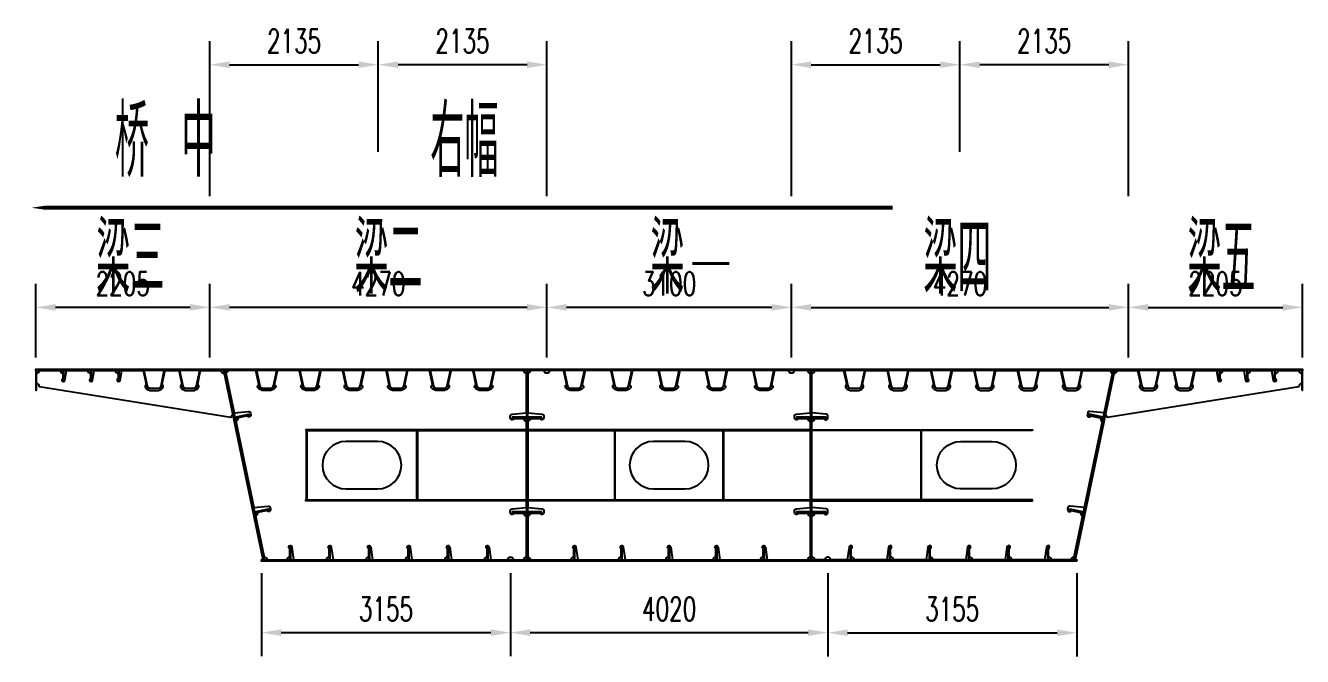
# Model space of a CAD drawing. Extents: x -158665 to 747974, y -1078007 to -307893.
# Drawn here: x 226083 to 242263, y -324575 to -316577 of the extents above; entities that cross this region are included whole.
import ezdxf

# ---------------------------------------------------------------- set-up
doc = ezdxf.new("R2010")
doc.units = 0
doc.header["$LTSCALE"] = 0.02
doc.header["$MEASUREMENT"] = 0
doc.header["$PDMODE"] = 35
doc.header["$PDSIZE"] = 150
doc.layers.get('0').update_dxf_attribs({"linetype": 'CONTINUOUS'})
doc.layers.get('Defpoints').update_dxf_attribs({"linetype": 'CONTINUOUS'})
doc.layers.add('1', color=1, linetype='CONTINUOUS')
doc.styles.add('HC_GBDIM', font='romans', dxfattribs={"width": 0.667, "bigfont": 'gbcbig'})
doc.dimstyles.new('HC_GBDIM-100', dxfattribs={"dimscale": 100, "dimtxt": 3, "dimasz": 2.5, "dimexe": 3, "dimexo": 1.5, "dimgap": 1.5, "dimtad": 1, "dimdec": 0, "dimzin": 0, "dimdsep": 46, "dimtxsty": 'HC_GBDIM', "dimcen": 2.5, "dimclrd": 130, "dimclre": 130, "dimclrt": 3, "dimadec": 0, "dimazin": 0, "dimtfac": 0.714286, "dimtdec": 0, "dimtmove": 0, "dimatfit": 3, "dimfxl": 1, "dimtzin": 0, "dimlwd": -1, "dimlwe": -1, "dimarcsym": 0})

# ---------------------------------------------------------------- blocks, each defined once
blk = doc.blocks.new('*D47')
at = {"color": 130}
for p, q in [((229073, -323518), (229073, -324573)), ((232228, -323518), (232228, -324573)), ((229323, -324273), (231978, -324273))]:
    blk.add_line(p, q, dxfattribs=at)
for points in [[(229323, -324231), (229323, -324315), (229073, -324273)], [(231978, -324231), (231978, -324315), (232228, -324273)]]:
    blk.add_solid(points, dxfattribs=at)
at = {"layer": 'Defpoints', "color": 0}
for p in [(229073, -323368), (232228, -323368), (232228, -324273)]:
    blk.add_point(p, dxfattribs=at)
at = {"color": 3, "insert": (230650, -323973), "char_height": 300, "attachment_point": 5, "style": 'HC_GBDIM'}
blk.add_mtext('3155', dxfattribs=at)
blk = doc.blocks.new('*D48')
at = {"color": 130}
for p, q in [((232228, -323518), (232228, -324573)), ((236248, -323518), (236248, -324573)), ((232478, -324273), (235998, -324273))]:
    blk.add_line(p, q, dxfattribs=at)
for points in [[(232478, -324231), (232478, -324315), (232228, -324273)], [(235998, -324231), (235998, -324315), (236248, -324273)]]:
    blk.add_solid(points, dxfattribs=at)
at = {"layer": 'Defpoints', "color": 0}
for p in [(232228, -323368), (236248, -323368), (236248, -324273)]:
    blk.add_point(p, dxfattribs=at)
at = {"color": 3, "insert": (234238, -323973), "char_height": 300, "attachment_point": 5, "style": 'HC_GBDIM'}
blk.add_mtext('4020', dxfattribs=at)
blk = doc.blocks.new('*D49')
at = {"color": 130}
for p, q in [((236248, -323518), (236248, -324575)), ((239403, -323518), (239403, -324575)), ((236498, -324275), (239153, -324275))]:
    blk.add_line(p, q, dxfattribs=at)
for points in [[(236498, -324234), (236498, -324317), (236248, -324275)], [(239153, -324234), (239153, -324317), (239403, -324275)]]:
    blk.add_solid(points, dxfattribs=at)
at = {"layer": 'Defpoints', "color": 0}
for p in [(236248, -323368), (239403, -323368), (239403, -324275)]:
    blk.add_point(p, dxfattribs=at)
at = {"color": 3, "insert": (237825, -323975), "char_height": 300, "attachment_point": 5, "style": 'HC_GBDIM'}
blk.add_mtext('3155', dxfattribs=at)
blk = doc.blocks.new('*D50')
at = {"color": 130}
for p, q in [((235788, -320784), (235788, -319850)), ((240058, -320784), (240058, -319850)), ((236038, -320150), (239808, -320150))]:
    blk.add_line(p, q, dxfattribs=at)
for points in [[(236038, -320108), (236038, -320191), (235788, -320150)], [(239808, -320108), (239808, -320191), (240058, -320150)]]:
    blk.add_solid(points, dxfattribs=at)
at = {"layer": 'Defpoints', "color": 0}
for p in [(240058, -320150), (235788, -320934), (240058, -320934)]:
    blk.add_point(p, dxfattribs=at)
at = {"color": 3, "insert": (237923, -319850), "char_height": 300, "attachment_point": 5, "style": 'HC_GBDIM'}
blk.add_mtext('4270', dxfattribs=at)
blk = doc.blocks.new('*D51')
at = {"color": 130}
for p, q in [((232688, -320784), (232688, -319850)), ((235788, -320784), (235788, -319850)), ((235538, -320150), (232938, -320150))]:
    blk.add_line(p, q, dxfattribs=at)
for points in [[(232938, -320108), (232938, -320191), (232688, -320150)], [(235538, -320108), (235538, -320191), (235788, -320150)]]:
    blk.add_solid(points, dxfattribs=at)
at = {"layer": 'Defpoints', "color": 0}
for p in [(232688, -320150), (232688, -320934), (235788, -320934)]:
    blk.add_point(p, dxfattribs=at)
at = {"color": 3, "insert": (234238, -319850), "char_height": 300, "attachment_point": 5, "style": 'HC_GBDIM'}
blk.add_mtext('3100', dxfattribs=at)
blk = doc.blocks.new('*D52')
at = {"color": 130}
for p, q in [((228418, -320784), (228418, -319850)), ((232688, -320784), (232688, -319850)), ((232438, -320150), (228668, -320150))]:
    blk.add_line(p, q, dxfattribs=at)
for points in [[(228668, -320108), (228668, -320191), (228418, -320150)], [(232438, -320108), (232438, -320191), (232688, -320150)]]:
    blk.add_solid(points, dxfattribs=at)
at = {"layer": 'Defpoints', "color": 0}
for p in [(228418, -320150), (228418, -320934), (232688, -320934)]:
    blk.add_point(p, dxfattribs=at)
at = {"color": 3, "insert": (230553, -319850), "char_height": 300, "attachment_point": 5, "style": 'HC_GBDIM'}
blk.add_mtext('4270', dxfattribs=at)
blk = doc.blocks.new('*D53')
at = {"color": 130}
for p, q in [((226213, -320784), (226213, -319850)), ((228418, -320784), (228418, -319850)), ((228168, -320150), (226463, -320150))]:
    blk.add_line(p, q, dxfattribs=at)
for points in [[(226463, -320108), (226463, -320191), (226213, -320150)], [(228168, -320108), (228168, -320191), (228418, -320150)]]:
    blk.add_solid(points, dxfattribs=at)
at = {"layer": 'Defpoints', "color": 0}
for p in [(226213, -320150), (226213, -320934), (228418, -320934)]:
    blk.add_point(p, dxfattribs=at)
at = {"color": 3, "insert": (227315, -319850), "char_height": 300, "attachment_point": 5, "style": 'HC_GBDIM'}
blk.add_mtext('2205', dxfattribs=at)
blk = doc.blocks.new('*D54')
at = {"color": 130}
for p, q in [((240058, -320784), (240058, -319850)), ((242263, -320784), (242263, -319850)), ((240308, -320150), (242013, -320150))]:
    blk.add_line(p, q, dxfattribs=at)
for points in [[(240308, -320108), (240308, -320191), (240058, -320150)], [(242013, -320108), (242013, -320191), (242263, -320150)]]:
    blk.add_solid(points, dxfattribs=at)
at = {"layer": 'Defpoints', "color": 0}
for p in [(242263, -320150), (240058, -320934), (242263, -320934)]:
    blk.add_point(p, dxfattribs=at)
at = {"color": 3, "insert": (241160, -319850), "char_height": 300, "attachment_point": 5, "style": 'HC_GBDIM'}
blk.add_mtext('2205', dxfattribs=at)
blk = doc.blocks.new('*D43')
at = {"color": 130}
for p, q in [((237923, -318179), (237923, -316774)), ((240058, -318740), (240058, -316774)), ((239808, -317074), (238173, -317074))]:
    blk.add_line(p, q, dxfattribs=at)
for points in [[(238173, -317032), (238173, -317116), (237923, -317074)], [(239808, -317032), (239808, -317116), (240058, -317074)]]:
    blk.add_solid(points, dxfattribs=at)
at = {"layer": 'Defpoints', "color": 0}
for p in [(237923, -317074), (237923, -318329), (240058, -318890)]:
    blk.add_point(p, dxfattribs=at)
at = {"color": 3, "insert": (238990, -316774), "char_height": 300, "attachment_point": 5, "style": 'HC_GBDIM'}
blk.add_mtext('2135', dxfattribs=at)
blk = doc.blocks.new('*D44')
at = {"color": 130}
for p, q in [((235788, -318740), (235788, -316774)), ((237923, -318179), (237923, -316774)), ((236038, -317074), (237673, -317074))]:
    blk.add_line(p, q, dxfattribs=at)
for points in [[(236038, -317032), (236038, -317116), (235788, -317074)], [(237673, -317032), (237673, -317116), (237923, -317074)]]:
    blk.add_solid(points, dxfattribs=at)
at = {"layer": 'Defpoints', "color": 0}
for p in [(237923, -317074), (237923, -318329), (235788, -318890)]:
    blk.add_point(p, dxfattribs=at)
at = {"color": 3, "insert": (236855, -316774), "char_height": 300, "attachment_point": 5, "style": 'HC_GBDIM'}
blk.add_mtext('2135', dxfattribs=at)
blk = doc.blocks.new('*D45')
at = {"color": 130}
for p, q in [((230553, -318179), (230553, -316774)), ((232688, -318740), (232688, -316774)), ((232438, -317074), (230803, -317074))]:
    blk.add_line(p, q, dxfattribs=at)
for points in [[(230803, -317032), (230803, -317116), (230553, -317074)], [(232438, -317032), (232438, -317116), (232688, -317074)]]:
    blk.add_solid(points, dxfattribs=at)
at = {"layer": 'Defpoints', "color": 0}
for p in [(230553, -317074), (230553, -318329), (232688, -318890)]:
    blk.add_point(p, dxfattribs=at)
at = {"color": 3, "insert": (231620, -316774), "char_height": 300, "attachment_point": 5, "style": 'HC_GBDIM'}
blk.add_mtext('2135', dxfattribs=at)
blk = doc.blocks.new('*D46')
at = {"color": 130}
for p, q in [((228418, -318740), (228418, -316774)), ((230553, -318179), (230553, -316774)), ((228668, -317074), (230303, -317074))]:
    blk.add_line(p, q, dxfattribs=at)
for points in [[(228668, -317032), (228668, -317116), (228418, -317074)], [(230303, -317032), (230303, -317116), (230553, -317074)]]:
    blk.add_solid(points, dxfattribs=at)
at = {"layer": 'Defpoints', "color": 0}
for p in [(230553, -317074), (230553, -318329), (228418, -318890)]:
    blk.add_point(p, dxfattribs=at)
at = {"color": 3, "insert": (229485, -316774), "char_height": 300, "attachment_point": 5, "style": 'HC_GBDIM'}
blk.add_mtext('2135', dxfattribs=at)

msp = doc.modelspace()

# ---------------------------------------------------------------- linework, layer by layer
at = {"color": 6}
msp.add_lwpolyline([(226157.9, -318886.7, 0, 150, 0), (226663, -318886.7, 50, 50, 0), (237068.1, -318886.7, 50, 50, 0)], format="xyseb", dxfattribs=at)
at = {"color": 4}
for points in [[(232687.7, -320950.3), (228417.7, -320950.3), (228417.7, -320934.3), (232687.7, -320934.3)], [(232429.7, -323350.3), (232445.7, -323350.3), (232445.7, -320950.3), (232429.7, -320950.3)], [(235787.7, -320950.3), (232687.7, -320950.3), (232687.7, -320934.3), (235787.7, -320934.3)], [(240057.7, -320950.3), (235787.7, -320950.3), (235787.7, -320934.3), (240057.7, -320934.3)], [(236029.7, -323350.3), (236045.7, -323350.3), (236045.7, -320950.3), (236029.7, -320950.3)], [(232429.7, -321542.3), (232249.7, -321542.3), (232249.7, -321558.3), (232429.7, -321558.3)], [(232625.7, -321542.3), (232445.7, -321542.3), (232445.7, -321558.3), (232625.7, -321558.3)], [(236029.7, -321542.3), (235849.7, -321542.3), (235849.7, -321558.3), (236029.7, -321558.3)], [(236225.7, -321542.3), (236045.7, -321542.3), (236045.7, -321558.3), (236225.7, -321558.3)], [(232429.7, -322742.3), (232249.7, -322742.3), (232249.7, -322758.3), (232429.7, -322758.3)], [(232625.7, -322742.3), (232445.7, -322742.3), (232445.7, -322758.3), (232625.7, -322758.3)], [(236029.7, -322742.3), (235849.7, -322742.3), (235849.7, -322758.3), (236029.7, -322758.3)], [(236225.7, -322742.3), (236045.7, -322742.3), (236045.7, -322758.3), (236225.7, -322758.3)], [(232227.7, -323368.3), (229072.7, -323368.3), (229072.7, -323350.3), (232227.7, -323350.3)], [(236247.7, -323368.3), (232227.7, -323368.3), (232227.7, -323350.3), (236247.7, -323350.3)], [(239402.7, -323368.3), (236247.7, -323368.3), (236247.7, -323350.3), (239402.7, -323350.3)]]:
    msp.add_lwpolyline(points, close=True, dxfattribs=at)
at = {"color": 2, "ltscale": 3}
for points in [[(232429.7, -321593.3, -0.4142136), (232394.7, -321558.3), (232273.4, -321558.3, -0.8490905), (232224.7, -321550.3), (232224.7, -321530.3, -0.3855079), (232247.2, -321505.4), (232429.7, -321487.3), (232429.7, -320985.3, -0.4142136), (232394.7, -320950.3), (232032.7, -320950.3), (232020.5, -320960), (231983.5, -321130.3, -0.5717692), (231996.8, -321171.3, -0.2157414), (231921.7, -321205.3), (231853.7, -321205.3, -0.2157414), (231778.6, -321171.3, -0.5717692), (231791.8, -321130.3), (231754.8, -320960), (231742.7, -320950.3), (231482.7, -320950.3), (231470.5, -320960), (231433.5, -321130.3, -0.5717692), (231446.8, -321171.3, -0.2157414), (231371.7, -321205.3), (231303.7, -321205.3, -0.2157414), (231228.6, -321171.3, -0.5717692), (231241.8, -321130.3), (231204.8, -320960), (231192.7, -320950.3), (230932.7, -320950.3), (230920.5, -320960), (230883.5, -321130.3, -0.5717692), (230896.8, -321171.3, -0.2157414), (230821.7, -321205.3), (230753.7, -321205.3, -0.2157414), (230678.6, -321171.3, -0.5717692), (230691.8, -321130.3), (230654.8, -320960), (230642.7, -320950.3), (230382.7, -320950.3), (230370.5, -320960), (230333.5, -321130.3, -0.5717692), (230346.8, -321171.3, -0.2157414), (230271.7, -321205.3), (230203.7, -321205.3, -0.2157414), (230128.6, -321171.3, -0.5717692), (230141.8, -321130.3), (230104.8, -320960), (230092.7, -320950.3), (229832.7, -320950.3), (229820.5, -320960), (229783.5, -321130.3, -0.5717692), (229796.8, -321171.3, -0.2157414), (229721.7, -321205.3), (229653.7, -321205.3, -0.2157414), (229578.6, -321171.3, -0.5717692), (229591.8, -321130.3), (229554.8, -320960), (229542.7, -320950.3), (229282.7, -320950.3), (229270.5, -320960), (229233.5, -321130.3, -0.5717692), (229246.8, -321171.3, -0.2157414), (229171.7, -321205.3), (229103.7, -321205.3, -0.2157414), (229028.6, -321171.3, -0.5717692), (229041.8, -321130.3), (229004.8, -320960), (228992.7, -320950.3), (228647.7, -320950.3, -0.3552568), (228619.8, -320984.5), (228724.8, -321488.6), (228907.2, -321469.1, -0.3855079), (228934.3, -321488.9), (228938.4, -321508.5, -0.8490905), (228892.3, -321526.2), (228773.6, -321551, -0.4142136), (228746.4, -321592.4), (228974.8, -322688.6), (229157.2, -322669.1, -0.3855079), (229184.3, -322688.9), (229188.4, -322708.5, -0.8490905), (229142.3, -322726.2), (229023.6, -322751, -0.4142136), (228996.4, -322792.4), (229105.5, -323316, -0.4757351), (229147.7, -323350.3), (229395.7, -323350.3, -0.4142136), (229430.7, -323315.3), (229430.7, -323209, -1.7629799), (229457.5, -323187.6), (229479.7, -323350.3), (229895.7, -323350.3, -0.4142136), (229930.7, -323315.3), (229930.7, -323209, -1.7629799), (229957.5, -323187.6), (229979.7, -323350.3), (230395.7, -323350.3, -0.4142136), (230430.7, -323315.3), (230430.7, -323209, -1.7629799), (230457.5, -323187.6), (230479.7, -323350.3), (230895.7, -323350.3, -0.4142136), (230930.7, -323315.3), (230930.7, -323209, -1.7629799), (230957.5, -323187.6), (230979.7, -323350.3), (231395.7, -323350.3, -0.4142136), (231430.7, -323315.3), (231430.7, -323209, -1.7629799), (231457.5, -323187.6), (231479.7, -323350.3), (231895.7, -323350.3, -0.4142136), (231930.7, -323315.3), (231930.7, -323209, -1.7629799), (231957.5, -323187.6), (231979.7, -323350.3), (232192.7, -323350.3, -1), (232262.7, -323350.3), (232394.7, -323350.3, -0.4142136), (232429.7, -323315.3), (232429.7, -322793.3, -0.4142136), (232394.7, -322758.3), (232273.4, -322758.3, -0.8490905), (232224.7, -322750.3), (232224.7, -322730.3, -0.3855079), (232247.2, -322705.4), (232429.7, -322687.3)], [(236029.7, -321593.3, -0.4142136), (235994.7, -321558.3), (235873.4, -321558.3, -0.8490905), (235824.7, -321550.3), (235824.7, -321530.3, -0.3855079), (235847.2, -321505.4), (236029.7, -321487.3), (236029.7, -320985.3, -0.4142136), (235994.7, -320950.3), (235822.7, -320950.3, -1), (235752.7, -320950.3), (235582.7, -320950.3), (235570.5, -320960), (235533.5, -321130.3, -0.5717692), (235546.8, -321171.3, -0.2157414), (235471.7, -321205.3), (235403.7, -321205.3, -0.2157414), (235328.6, -321171.3, -0.5717692), (235341.8, -321130.3), (235304.8, -320960), (235292.7, -320950.3), (234982.7, -320950.3), (234970.5, -320960), (234933.5, -321130.3, -0.5717692), (234946.8, -321171.3, -0.2157414), (234871.7, -321205.3), (234803.7, -321205.3, -0.2157414), (234728.6, -321171.3, -0.5717692), (234741.8, -321130.3), (234704.8, -320960), (234692.7, -320950.3), (234382.7, -320950.3), (234370.5, -320960), (234333.5, -321130.3, -0.5717692), (234346.8, -321171.3, -0.2157414), (234271.7, -321205.3), (234203.7, -321205.3, -0.2157414), (234128.6, -321171.3, -0.5717692), (234141.8, -321130.3), (234104.8, -320960), (234092.7, -320950.3), (233782.7, -320950.3), (233770.5, -320960), (233733.5, -321130.3, -0.5717692), (233746.8, -321171.3, -0.2157414), (233671.7, -321205.3), (233603.7, -321205.3, -0.2157414), (233528.6, -321171.3, -0.5717692), (233541.8, -321130.3), (233504.8, -320960), (233492.7, -320950.3), (233182.7, -320950.3), (233170.5, -320960), (233133.5, -321130.3, -0.5717692), (233146.8, -321171.3, -0.2157414), (233071.7, -321205.3), (233003.7, -321205.3, -0.2157414), (232928.6, -321171.3, -0.5717692), (232941.8, -321130.3), (232904.8, -320960), (232892.7, -320950.3), (232722.7, -320950.3, -1), (232652.7, -320950.3), (232480.7, -320950.3, -0.4142136), (232445.7, -320985.3), (232445.7, -321487.3), (232628.1, -321505.4, -0.3855079), (232650.7, -321530.3), (232650.7, -321550.3, -0.8490905), (232602, -321558.3), (232480.7, -321558.3, -0.4142135), (232445.7, -321593.3), (232445.7, -322687.3), (232628.1, -322705.4, -0.3855079), (232650.7, -322730.3), (232650.7, -322750.3, -0.8490905), (232602, -322758.3), (232480.7, -322758.3, -0.4142135), (232445.7, -322793.3), (232445.7, -323315.3, -0.4142136), (232480.7, -323350.3), (232995.7, -323350.3, -0.4142136), (233030.7, -323315.3), (233030.7, -323209, -1.7629799), (233057.5, -323187.6), (233079.7, -323350.3), (233595.7, -323350.3, -0.4142136), (233630.7, -323315.3), (233630.7, -323209, -1.7629799), (233657.5, -323187.6), (233679.7, -323350.3), (234195.7, -323350.3, -0.4142136), (234230.7, -323315.3), (234230.7, -323209, -1.7629799), (234257.5, -323187.6), (234279.7, -323350.3), (234795.7, -323350.3, -0.4142136), (234830.7, -323315.3), (234830.7, -323209, -1.7629799), (234857.5, -323187.6), (234879.7, -323350.3), (235395.7, -323350.3, -0.4142136), (235430.7, -323315.3), (235430.7, -323209, -1.7629799), (235457.5, -323187.6), (235479.7, -323350.3), (235994.7, -323350.3, -0.4142136), (236029.7, -323315.3), (236029.7, -322793.3, -0.4142136), (235994.7, -322758.3), (235873.4, -322758.3, -0.8490905), (235824.7, -322750.3), (235824.7, -322730.3, -0.3855079), (235847.2, -322705.4), (236029.7, -322687.3)], [(236045.7, -321593.3, 0.4142136), (236080.7, -321558.3), (236202, -321558.3, 0.8490905), (236250.7, -321550.3), (236250.7, -321530.3, 0.3855079), (236228.1, -321505.4), (236045.7, -321487.3), (236045.7, -320985.3, 0.4142136), (236080.7, -320950.3), (236442.7, -320950.3), (236454.8, -320960), (236491.8, -321130.3, 0.5717692), (236478.6, -321171.3, 0.2157414), (236553.7, -321205.3), (236621.7, -321205.3, 0.2157414), (236696.8, -321171.3, 0.5717692), (236683.5, -321130.3), (236720.5, -320960), (236732.7, -320950.3), (236992.7, -320950.3), (237004.8, -320960), (237041.8, -321130.3, 0.5717692), (237028.6, -321171.3, 0.2157414), (237103.7, -321205.3), (237171.7, -321205.3, 0.2157414), (237246.8, -321171.3, 0.5717692), (237233.5, -321130.3), (237270.5, -320960), (237282.7, -320950.3), (237542.7, -320950.3), (237554.8, -320960), (237591.8, -321130.3, 0.5717692), (237578.6, -321171.3, 0.2157414), (237653.7, -321205.3), (237721.7, -321205.3, 0.2157414), (237796.8, -321171.3, 0.5717692), (237783.5, -321130.3), (237820.5, -320960), (237832.7, -320950.3), (238092.7, -320950.3), (238104.8, -320960), (238141.8, -321130.3, 0.5717692), (238128.6, -321171.3, 0.2157414), (238203.7, -321205.3), (238271.7, -321205.3, 0.2157414), (238346.8, -321171.3, 0.5717692), (238333.5, -321130.3), (238370.5, -320960), (238382.7, -320950.3), (238642.7, -320950.3), (238654.8, -320960), (238691.8, -321130.3, 0.5717692), (238678.6, -321171.3, 0.2157414), (238753.7, -321205.3), (238821.7, -321205.3, 0.2157414), (238896.8, -321171.3, 0.5717692), (238883.5, -321130.3), (238920.5, -320960), (238932.7, -320950.3), (239192.7, -320950.3), (239204.8, -320960), (239241.8, -321130.3, 0.5717692), (239228.6, -321171.3, 0.2157414), (239303.7, -321205.3), (239371.7, -321205.3, 0.2157414), (239446.8, -321171.3, 0.5717692), (239433.5, -321130.3), (239470.5, -320960), (239482.7, -320950.3), (239827.7, -320950.3, 0.3552568), (239855.5, -320984.5), (239750.5, -321488.6), (239568.2, -321469.1, 0.3855079), (239541.1, -321488.9), (239537, -321508.5, 0.8490905), (239583, -321526.2), (239701.8, -321551, 0.4142136), (239728.9, -321592.4), (239500.5, -322688.6), (239318.2, -322669.1, 0.3855079), (239291.1, -322688.9), (239287, -322708.5, 0.8490905), (239333, -322726.2), (239451.8, -322751, 0.4142136), (239478.9, -322792.4), (239369.8, -323316, 0.4757351), (239327.7, -323350.3), (239079.7, -323350.3, 0.4142136), (239044.7, -323315.3), (239044.7, -323209, 1.7629799), (239017.9, -323187.6), (238995.7, -323350.3), (238579.7, -323350.3, 0.4142136), (238544.7, -323315.3), (238544.7, -323209, 1.7629799), (238517.9, -323187.6), (238495.7, -323350.3), (238079.7, -323350.3, 0.4142136), (238044.7, -323315.3), (238044.7, -323209, 1.7629799), (238017.9, -323187.6), (237995.7, -323350.3), (237579.7, -323350.3, 0.4142136), (237544.7, -323315.3), (237544.7, -323209, 1.7629799), (237517.9, -323187.6), (237495.7, -323350.3), (237079.7, -323350.3, 0.4142136), (237044.7, -323315.3), (237044.7, -323209, 1.7629799), (237017.9, -323187.6), (236995.7, -323350.3), (236579.7, -323350.3, 0.4142136), (236544.7, -323315.3), (236544.7, -323209, 1.7629799), (236517.9, -323187.6), (236495.7, -323350.3), (236282.7, -323350.3, 1), (236212.7, -323350.3), (236080.7, -323350.3, 0.4142136), (236045.7, -323315.3), (236045.7, -322793.3, 0.4142136), (236080.7, -322758.3), (236202, -322758.3, 0.8490905), (236250.7, -322750.3), (236250.7, -322730.3, 0.3855079), (236228.1, -322705.4), (236045.7, -322687.3)]]:
    msp.add_lwpolyline(points, format="xyb", close=True, dxfattribs=at)
at = {"layer": '1', "color": 4}
msp.add_line((240057.7, -320950.3), (240057.7, -320934.3), dxfattribs=at)
for points in [[(228417.7, -320950.3), (226212.7, -320950.3), (226212.7, -320934.3), (228417.7, -320934.3)], [(226222.7, -320950.3), (226212.7, -320950.3), (226212.7, -321200.3), (226222.7, -321200.3)], [(226556.7, -321070.3), (226568.7, -321070.3), (226568.7, -320950.3), (226556.7, -320950.3)], [(226906.7, -321070.3), (226918.7, -321070.3), (226918.7, -320950.3), (226906.7, -320950.3)], [(227256.7, -321070.3), (227268.7, -321070.3), (227268.7, -320950.3), (227256.7, -320950.3)], [(240057.7, -320934.3), (242262.7, -320934.3), (242262.7, -320950.3), (240057.7, -320950.3)], [(241206.7, -321070.3), (241218.7, -321070.3), (241218.7, -320950.3), (241206.7, -320950.3)], [(241568.7, -320950.3), (241556.7, -320950.3), (241556.7, -321070.3), (241568.7, -321070.3)], [(241906.7, -321070.3), (241918.7, -321070.3), (241918.7, -320950.3), (241906.7, -320950.3)], [(242252.7, -321200.3), (242262.7, -321200.3), (242262.7, -320950.3), (242252.7, -320950.3)], [(229633.7, -321710.3), (232429.7, -321710.3), (232429.7, -321700.3), (229633.7, -321700.3)], [(229639.7, -322590.3), (229649.7, -322590.3), (229649.7, -321710.3), (229639.7, -321710.3)], [(231049.7, -322590.3), (231039.7, -322590.3), (231039.7, -321710.3), (231049.7, -321710.3)], [(232445.7, -321710.3), (236029.7, -321710.3), (236029.7, -321700.3), (232445.7, -321700.3)], [(233545.7, -322590.3), (233555.7, -322590.3), (233555.7, -321710.3), (233545.7, -321710.3)], [(234919.7, -322590.3), (234929.7, -322590.3), (234929.7, -321710.3), (234919.7, -321710.3)], [(238841.7, -321710.3), (236045.7, -321710.3), (236045.7, -321700.3), (238841.7, -321700.3)], [(237425.7, -322590.3), (237435.7, -322590.3), (237435.7, -321710.3), (237425.7, -321710.3)], [(232429.7, -322600.3), (229633.7, -322600.3), (229633.7, -322590.3), (232429.7, -322590.3)], [(236029.7, -322600.3), (232445.7, -322600.3), (232445.7, -322590.3), (236029.7, -322590.3)], [(236045.7, -322600.3), (238841.7, -322600.3), (238841.7, -322590.3), (236045.7, -322590.3)], [(229444.7, -323190.3), (229430.7, -323190.3), (229430.7, -323350.3), (229444.7, -323350.3)], [(229944.7, -323190.3), (229930.7, -323190.3), (229930.7, -323350.3), (229944.7, -323350.3)], [(230444.7, -323190.3), (230430.7, -323190.3), (230430.7, -323350.3), (230444.7, -323350.3)], [(230944.7, -323190.3), (230930.7, -323190.3), (230930.7, -323350.3), (230944.7, -323350.3)], [(231444.7, -323190.3), (231430.7, -323190.3), (231430.7, -323350.3), (231444.7, -323350.3)], [(231944.7, -323190.3), (231930.7, -323190.3), (231930.7, -323350.3), (231944.7, -323350.3)], [(233044.7, -323190.3), (233030.7, -323190.3), (233030.7, -323350.3), (233044.7, -323350.3)], [(233644.7, -323190.3), (233630.7, -323190.3), (233630.7, -323350.3), (233644.7, -323350.3)], [(234244.7, -323190.3), (234230.7, -323190.3), (234230.7, -323350.3), (234244.7, -323350.3)], [(234844.7, -323190.3), (234830.7, -323190.3), (234830.7, -323350.3), (234844.7, -323350.3)], [(235444.7, -323190.3), (235430.7, -323190.3), (235430.7, -323350.3), (235444.7, -323350.3)], [(236544.7, -323190.4), (236530.7, -323190.4), (236530.7, -323350.4), (236544.7, -323350.4)], [(237044.7, -323190.3), (237030.7, -323190.3), (237030.7, -323350.3), (237044.7, -323350.3)], [(237544.7, -323190.3), (237530.7, -323190.3), (237530.7, -323350.3), (237544.7, -323350.3)], [(238044.7, -323190.3), (238030.7, -323190.3), (238030.7, -323350.3), (238044.7, -323350.3)], [(238544.7, -323190.3), (238530.7, -323190.3), (238530.7, -323350.3), (238544.7, -323350.3)], [(239044.7, -323190.3), (239030.7, -323190.3), (239030.7, -323350.3), (239044.7, -323350.3)]]:
    msp.add_lwpolyline(points, close=True, dxfattribs=at)
for points in [[(226257.2, -321155.8, 0.4615482), (226222.7, -321115.3), (226222.7, -320985.3, 0.4142136), (226257.7, -320950.3), (226521.7, -320950.3, 0.4142136), (226556.7, -320985.3), (226556.7, -321051.2, 1.7811251), (226582.4, -321073.7), (226603.7, -320950.3), (226871.7, -320950.3, 0.4142136), (226906.7, -320985.3), (226906.7, -321051.2, 1.7811251), (226932.4, -321073.7), (226953.7, -320950.3), (227221.7, -320950.3, 0.4142136), (227256.7, -320985.3), (227256.7, -321051.2, 1.7811251), (227282.4, -321073.7), (227303.7, -320950.3), (227577.7, -320950.3), (227616.8, -321130.3, 0.5717692), (227603.6, -321171.3, 0.2157414), (227678.7, -321205.3), (227746.7, -321205.3, 0.2157414), (227821.8, -321171.3, 0.5717692), (227808.5, -321130.3), (227847.7, -320950.3), (228027.7, -320950.3), (228066.8, -321130.3, 0.5717692), (228053.6, -321171.3, 0.2157414), (228128.7, -321205.3), (228196.7, -321205.3, 0.2157414), (228271.8, -321171.3, 0.5717692), (228258.5, -321130.3), (228297.7, -320950.3), (228559.3, -320950.3, 0.4757351), (228601.4, -320984.5), (228712.1, -321516, 0.311127), (228684.7, -321544.7)], [(227841.5, -320950.3), (227847.7, -320950.3), (227805.5, -321144, -0.3528189), (227760.6, -321180.3), (227664.7, -321180.3, -0.3528189), (227619.8, -321144), (227577.7, -320950.3), (227583.8, -320950.3), (227625.7, -321142.8, 0.3528189), (227664.7, -321174.3), (227760.6, -321174.3, 0.3528189), (227799.7, -321142.8)], [(228291.5, -320950.3), (228297.7, -320950.3), (228255.5, -321144, -0.3528189), (228210.6, -321180.3), (228114.7, -321180.3, -0.3528189), (228069.8, -321144), (228027.7, -320950.3), (228033.8, -320950.3), (228075.7, -321142.8, 0.3528189), (228114.7, -321174.3), (228210.6, -321174.3, 0.3528189), (228249.7, -321142.8)], [(229266.5, -320950.3), (229272.7, -320950.3), (229230.5, -321144, -0.3528189), (229185.6, -321180.3), (229089.7, -321180.3, -0.3528189), (229044.8, -321144), (229002.7, -320950.3), (229008.8, -320950.3), (229050.7, -321142.8, 0.3528189), (229089.7, -321174.3), (229185.6, -321174.3, 0.3528189), (229224.7, -321142.8)], [(229816.5, -320950.3), (229822.7, -320950.3), (229780.5, -321144, -0.3528189), (229735.6, -321180.3), (229639.7, -321180.3, -0.3528189), (229594.8, -321144), (229552.7, -320950.3), (229558.8, -320950.3), (229600.7, -321142.8, 0.3528189), (229639.7, -321174.3), (229735.6, -321174.3, 0.3528189), (229774.7, -321142.8)], [(230366.5, -320950.3), (230372.7, -320950.3), (230330.5, -321144, -0.3528189), (230285.6, -321180.3), (230189.7, -321180.3, -0.3528189), (230144.8, -321144), (230102.7, -320950.3), (230108.8, -320950.3), (230150.7, -321142.8, 0.3528189), (230189.7, -321174.3), (230285.6, -321174.3, 0.3528189), (230324.7, -321142.8)], [(230916.5, -320950.3), (230922.7, -320950.3), (230880.5, -321144, -0.3528189), (230835.6, -321180.3), (230739.7, -321180.3, -0.3528189), (230694.8, -321144), (230652.7, -320950.3), (230658.8, -320950.3), (230700.7, -321142.8, 0.3528189), (230739.7, -321174.3), (230835.6, -321174.3, 0.3528189), (230874.7, -321142.8)], [(231466.5, -320950.3), (231472.7, -320950.3), (231430.5, -321144, -0.3528189), (231385.6, -321180.3), (231289.7, -321180.3, -0.3528189), (231244.8, -321144), (231202.7, -320950.3), (231208.8, -320950.3), (231250.7, -321142.8, 0.3528189), (231289.7, -321174.3), (231385.6, -321174.3, 0.3528189), (231424.7, -321142.8)], [(232016.5, -320950.3), (232022.7, -320950.3), (231980.5, -321144, -0.3528189), (231935.6, -321180.3), (231839.7, -321180.3, -0.3528189), (231794.8, -321144), (231752.7, -320950.3), (231758.8, -320950.3), (231800.7, -321142.8, 0.3528189), (231839.7, -321174.3), (231935.6, -321174.3, 0.3528189), (231974.7, -321142.8)], [(233166.5, -320950.3), (233172.7, -320950.3), (233130.5, -321144, -0.3528189), (233085.6, -321180.3), (232989.7, -321180.3, -0.3528189), (232944.8, -321144), (232902.7, -320950.3), (232908.8, -320950.3), (232950.7, -321142.8, 0.3528189), (232989.7, -321174.3), (233085.6, -321174.3, 0.3528189), (233124.7, -321142.8)], [(233766.5, -320950.3), (233772.7, -320950.3), (233730.5, -321144, -0.3528189), (233685.6, -321180.3), (233589.7, -321180.3, -0.3528189), (233544.8, -321144), (233502.7, -320950.3), (233508.8, -320950.3), (233550.7, -321142.8, 0.3528189), (233589.7, -321174.3), (233685.6, -321174.3, 0.3528189), (233724.7, -321142.8)], [(234366.5, -320950.3), (234372.7, -320950.3), (234330.5, -321144, -0.3528189), (234285.6, -321180.3), (234189.7, -321180.3, -0.3528189), (234144.8, -321144), (234102.7, -320950.3), (234108.8, -320950.3), (234150.7, -321142.8, 0.3528189), (234189.7, -321174.3), (234285.6, -321174.3, 0.3528189), (234324.7, -321142.8)], [(234966.5, -320950.3), (234972.7, -320950.3), (234930.5, -321144, -0.3528189), (234885.6, -321180.3), (234789.7, -321180.3, -0.3528189), (234744.8, -321144), (234702.7, -320950.3), (234708.8, -320950.3), (234750.7, -321142.8, 0.3528189), (234789.7, -321174.3), (234885.6, -321174.3, 0.3528189), (234924.7, -321142.8)], [(235566.5, -320950.3), (235572.7, -320950.3), (235530.5, -321144, -0.3528189), (235485.6, -321180.3), (235389.7, -321180.3, -0.3528189), (235344.8, -321144), (235302.7, -320950.3), (235308.8, -320950.3), (235350.7, -321142.8, 0.3528189), (235389.7, -321174.3), (235485.6, -321174.3, 0.3528189), (235524.7, -321142.8)], [(236716.5, -320950.3), (236722.7, -320950.3), (236680.5, -321144.1, -0.3528189), (236635.6, -321180.3), (236539.7, -321180.3, -0.3528189), (236494.8, -321144.1), (236452.7, -320950.3), (236458.8, -320950.3), (236500.6, -321142.8, 0.3528189), (236539.7, -321174.3), (236635.6, -321174.3, 0.3528189), (236674.7, -321142.8)], [(237266.5, -320950.3), (237272.7, -320950.3), (237230.6, -321144, -0.3528189), (237185.6, -321180.3), (237089.8, -321180.3, -0.3528189), (237044.8, -321144), (237002.7, -320950.3), (237008.8, -320950.3), (237050.7, -321142.8, 0.3528189), (237089.8, -321174.3), (237185.6, -321174.3, 0.3528189), (237224.7, -321142.8)], [(237816.5, -320950.3), (237822.7, -320950.3), (237780.5, -321144.1, -0.3528189), (237735.6, -321180.3), (237639.7, -321180.3, -0.3528189), (237594.8, -321144.1), (237552.7, -320950.3), (237558.8, -320950.3), (237600.7, -321142.8, 0.3528189), (237639.7, -321174.3), (237735.6, -321174.3, 0.3528189), (237774.7, -321142.8)], [(238366.5, -320950.3), (238372.7, -320950.3), (238330.6, -321144, -0.3528189), (238285.6, -321180.3), (238189.8, -321180.3, -0.3528189), (238144.8, -321144), (238102.7, -320950.3), (238108.8, -320950.3), (238150.7, -321142.8, 0.3528189), (238189.8, -321174.3), (238285.6, -321174.3, 0.3528189), (238324.7, -321142.8)], [(238916.5, -320950.3), (238922.7, -320950.3), (238880.5, -321144.1, -0.3528189), (238835.6, -321180.3), (238739.7, -321180.3, -0.3528189), (238694.8, -321144.1), (238652.7, -320950.3), (238658.8, -320950.3), (238700.7, -321142.8, 0.3528189), (238739.7, -321174.3), (238835.6, -321174.3, 0.3528189), (238874.7, -321142.8)], [(239466.5, -320950.3), (239472.7, -320950.3), (239430.5, -321144, -0.3528189), (239385.6, -321180.3), (239289.7, -321180.3, -0.3528189), (239244.8, -321144), (239202.7, -320950.3), (239208.8, -320950.3), (239250.7, -321142.8, 0.3528189), (239289.7, -321174.3), (239385.6, -321174.3, 0.3528189), (239424.7, -321142.8)], [(239873.9, -320984.5, 0.4757351), (239916.1, -320950.3), (240057.7, -320950.3), (240177.7, -320950.3), (240216.8, -321130.3, 0.5717692), (240203.6, -321171.3, 0.2157414), (240278.7, -321205.3), (240346.7, -321205.3, 0.2157414), (240421.8, -321171.3, 0.5717692), (240408.5, -321130.3), (240447.7, -320950.3), (240627.7, -320950.3), (240666.8, -321130.3, 0.5717692), (240653.6, -321171.3, 0.2157414), (240728.7, -321205.3), (240796.7, -321205.3, 0.2157414), (240871.8, -321171.3, 0.5717692), (240858.5, -321130.3), (240897.7, -320950.3), (241171.7, -320950.3), (241193, -321073.7, 1.7811251), (241218.7, -321051.2), (241218.7, -320985.3, 0.4142136), (241253.7, -320950.3), (241521.7, -320950.3), (241543, -321073.7, 1.7811251), (241568.7, -321051.2), (241568.7, -320985.3, 0.4142136), (241603.7, -320950.3), (241871.7, -320950.3), (241893, -321073.7, 1.7811251), (241918.7, -321051.2), (241918.7, -320985.3, 0.4142136), (241953.7, -320950.3), (242217.7, -320950.3, 0.4142136), (242252.7, -320985.3), (242252.7, -321115.3, 0.4615482), (242218.1, -321155.8), (239790.6, -321544.7, 0.311127), (239763.2, -321516)], [(240441.5, -320950.3), (240447.7, -320950.3), (240405.5, -321144, -0.3528189), (240360.6, -321180.3), (240264.7, -321180.3, -0.3528189), (240219.8, -321144), (240177.7, -320950.3), (240183.8, -320950.3), (240225.7, -321142.8, 0.3528189), (240264.7, -321174.3), (240360.6, -321174.3, 0.3528189), (240399.7, -321142.8)], [(240891.5, -320950.3), (240897.7, -320950.3), (240855.5, -321144, -0.3528189), (240810.6, -321180.3), (240714.7, -321180.3, -0.3528189), (240669.8, -321144), (240627.7, -320950.3), (240633.8, -320950.3), (240675.7, -321142.8, 0.3528189), (240714.7, -321174.3), (240810.6, -321174.3, 0.3528189), (240849.7, -321142.8)]]:
    msp.add_lwpolyline(points, format="xyb", close=True, dxfattribs=at)
for points in [[(228594.3, -320950.3), (228612.7, -320950.3), (229112.7, -323350.3), (229094.3, -323350.3), (228594.3, -320950.3)], [(239862.7, -320950.3), (239881.1, -320950.3), (239381.1, -323350.3), (239362.7, -323350.3), (239862.7, -320950.3)], [(228736, -321542.4), (228912.3, -321505.7), (228915.5, -321521.4), (228739.3, -321558.1), (228736, -321542.4)], [(239739.3, -321542.4), (239563.1, -321505.7), (239559.8, -321521.4), (239736, -321558.1), (239739.3, -321542.4)], [(228986, -322742.4), (229162.3, -322705.7), (229165.5, -322721.4), (228989.3, -322758.1), (228986, -322742.4)], [(239486, -322758.1), (239309.8, -322721.4), (239313.1, -322705.7), (239489.3, -322742.4), (239486, -322758.1)]]:
    msp.add_lwpolyline(points, dxfattribs=at)
at = {"layer": '1', "color": 2}
for points in [[(230144.7, -321850.3, 1), (230144.7, -322450.3), (230544.7, -322450.3, 1), (230544.7, -321850.3)], [(234437.7, -322450.3, 1), (234437.7, -321850.3), (234037.7, -321850.3, 1), (234037.7, -322450.3)], [(238330.7, -321850.3, -1), (238330.7, -322450.3), (237930.7, -322450.3, -1), (237930.7, -321850.3)]]:
    msp.add_lwpolyline(points, format="xyb", close=True, dxfattribs=at)

# ---------------------------------------------------------------- texts
at = {"color": 3, "linetype": 'Continuous', "style": 'HC_GBDIM', "width": 0.667}
msp.add_text('桥 中      右幅', height=900, dxfattribs=at).set_placement((227215.6, -318495.3))
at = {"color": 6, "linetype": 'Continuous', "style": 'HC_GBDIM', "width": 0.667}
for s, p in [('梁三', (226978.3, -319977.4)), ('梁二', (230250.4, -319977.4)), ('梁-', (233999.2, -319977.4)), ('梁四', (237458, -319977.4)), ('梁五', (240804.1, -319977.4))]:
    msp.add_text(s, height=900, dxfattribs=at).set_placement(p)

# ---------------------------------------------------------------- dimensions: what is measured, and where the dimension line sits
at = {"color": 7}
for base, p1, p2, picture, middle in [((230552.7, -317073.9), (228417.7, -318889.6), (230552.7, -318329.4), '*D46', (229485.2, -316773.9)), ((237922.7, -317073.9), (235787.7, -318889.6), (237922.7, -318329.4), '*D44', (236855.2, -316773.9)), ((226212.7, -320149.6), (228417.7, -320934.3), (226212.7, -320934.3), '*D53', (227315.2, -319849.6)), ((228417.7, -320149.6), (232687.7, -320934.3), (228417.7, -320934.3), '*D52', (230552.7, -319849.6)), ((232687.7, -320149.6), (235787.7, -320934.3), (232687.7, -320934.3), '*D51', (234237.7, -319849.6)), ((240057.7, -320149.8), (235787.7, -320934.3), (240057.7, -320934.3), '*D50', (237922.7, -319849.8)), ((242262.7, -320149.6), (240057.7, -320934.3), (242262.7, -320934.3), '*D54', (241160.2, -319849.6)), ((232227.7, -324273), (229072.7, -323368.3), (232227.7, -323368.3), '*D47', (230650.2, -323973)), ((236247.7, -324273), (232227.7, -323368.3), (236247.7, -323368.3), '*D48', (234237.7, -323973)), ((239402.7, -324275.3), (236247.7, -323368.3), (239402.7, -323368.3), '*D49', (237825.2, -323975.3))]:
    dim = msp.add_linear_dim(base=base, p1=p1, p2=p2, dimstyle='HC_GBDIM-100', override={"dimzin": 8}, dxfattribs=at)
    dim.commit()
    dim.dimension.update_dxf_attribs({"geometry": picture, "text_midpoint": middle})
for base, p1, p2, picture, middle in [((230552.7, -317073.9), (232687.7, -318889.6), (230552.7, -318329.4), '*D45', (231620.2, -316773.9)), ((237922.7, -317073.9), (240057.7, -318889.6), (237922.7, -318329.4), '*D43', (238990.2, -316773.9))]:
    dim = msp.add_linear_dim(base=base, p1=p1, p2=p2, angle=180, dimstyle='HC_GBDIM-100', override={"dimzin": 8}, dxfattribs=at)
    dim.commit()
    dim.dimension.update_dxf_attribs({"geometry": picture, "text_midpoint": middle})

doc.saveas('drawing.dxf')
